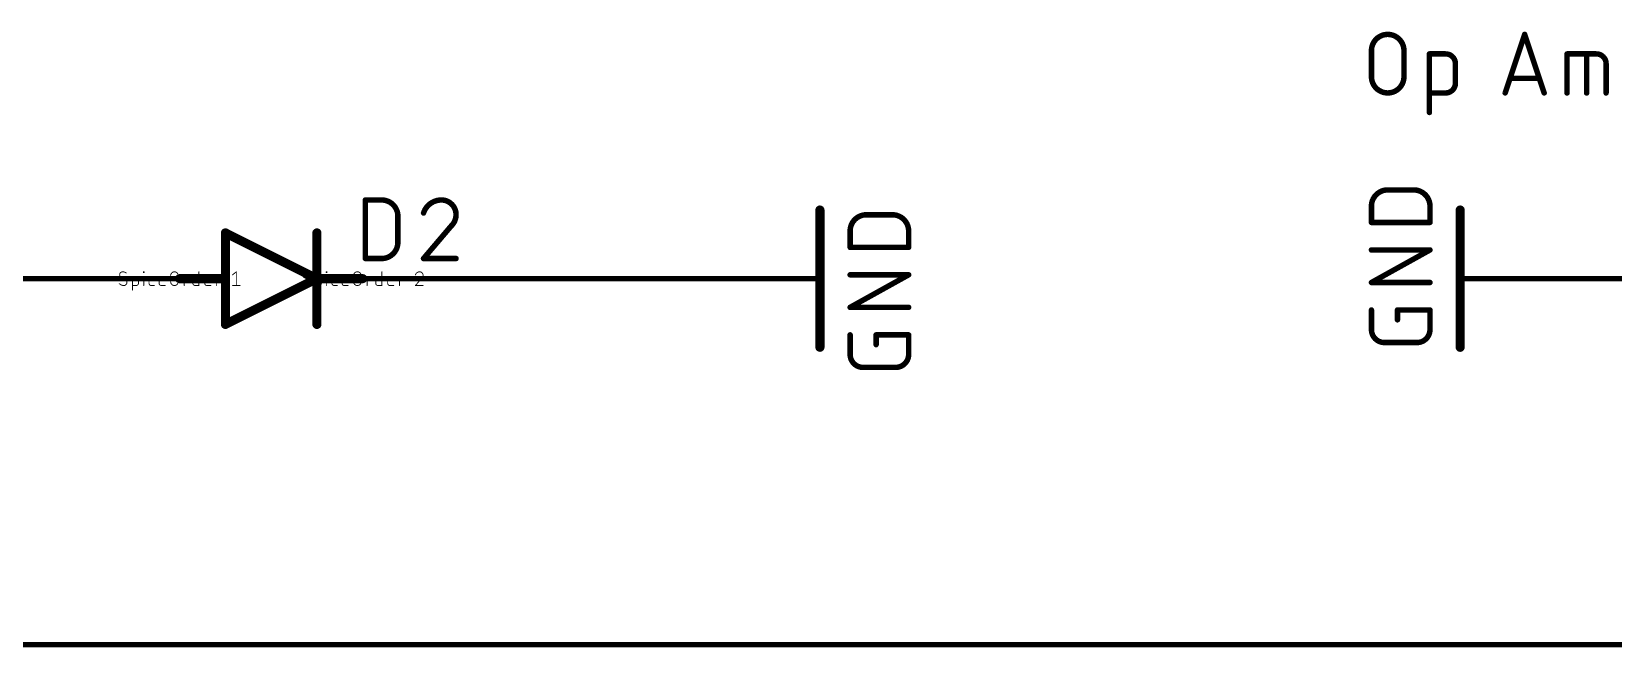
# Model space of a CAD drawing. Extents: x 0 to 150, y 0 to 89.
# Drawn here: x 79.71 to 123.63, y -0.08 to 17.02 of the extents above; entities that cross this region are included whole.
import ezdxf

# ---------------------------------------------------------------- set-up
doc = ezdxf.new("R2010")
doc.units = 0
for name, color, linetype in [('91', 122, 'CONTINUOUS'), ('94', 12, 'CONTINUOUS'), ('95', 251, 'CONTINUOUS'), ('96', 251, 'CONTINUOUS'), ('97', 251, 'CONTINUOUS'), ('99', 40, 'CONTINUOUS')]:
    doc.layers.add(name, color=color, linetype=linetype)

msp = doc.modelspace()

# ---------------------------------------------------------------- linework, layer by layer
at = {"layer": '91', "const_width": 0.1524}
for points in [[(73.66, 10.16), (83.82, 10.16)], [(99.06, 10.16), (88.9, 10.16)]]:
    msp.add_lwpolyline(points, dxfattribs=at)
at = {"layer": '91', "const_width": 0.0762}
for points in [[(83.82, 10.1219, 1), (83.82, 10.1981)], [(88.9, 10.1981, 1), (88.9, 10.1219)], [(99.06, 10.1219, 1), (99.06, 10.1981)]]:
    msp.add_lwpolyline(points, format="xyb", dxfattribs=at)
at = {"layer": '94'}
for points, const_width in [([(101.6, 8.255), (101.6, 12.065)], 0.254), ([(119.38, 12.065), (119.38, 8.255)], 0.254), ([(87.63, 10.16), (85.09, 11.43)], 0.254), ([(85.09, 11.43), (85.09, 10.16)], 0.254), ([(87.63, 11.43), (87.63, 10.16)], 0.254), ([(85.09, 10.16), (83.82, 10.16)], 0.254), ([(85.09, 8.89), (87.63, 10.16)], 0.254), ([(85.09, 10.16), (85.09, 8.89)], 0.254), ([(87.63, 10.16), (87.63, 8.89)], 0.254), ([(88.9, 10.16), (87.63, 10.16)], 0.254), ([(99.06, 10.16), (101.6, 10.16)], 0.1524), ([(121.92, 10.16), (119.38, 10.16)], 0.1524), ([(121.92, 10.16), (127, 10.16)], 0.1524)]:
    msp.add_lwpolyline(points, dxfattribs=dict(at, const_width=const_width))
for points, const_width in [([(101.6635, 12.065, 1), (101.5365, 12.065)], 0.127), ([(119.4435, 12.065, 1), (119.3165, 12.065)], 0.127), ([(85.1184, 11.4868, 1), (85.0616, 11.3732)], 0.127), ([(85.1535, 11.43, 1), (85.0265, 11.43)], 0.127), ([(87.6935, 11.43, 1), (87.5665, 11.43)], 0.127), ([(83.82, 10.2235, 1), (83.82, 10.0965)], 0.127), ([(85.1535, 10.16, 1), (85.0265, 10.16)], 0.127), ([(85.0265, 10.16, 1), (85.1535, 10.16)], 0.127), ([(85.09, 10.0965, 1), (85.09, 10.2235)], 0.127), ([(87.6935, 10.16, 1), (87.5665, 10.16)], 0.127), ([(87.63, 10.2235, 1), (87.63, 10.0965)], 0.127), ([(87.5665, 10.16, 1), (87.6935, 10.16)], 0.127), ([(87.6584, 10.1032, 1), (87.6016, 10.2168)], 0.127), ([(87.6016, 10.1032, 1), (87.6584, 10.2168)], 0.127), ([(88.9, 10.0965, 1), (88.9, 10.2235)], 0.127), ([(99.06, 10.1981, 1), (99.06, 10.1219)], 0.0762), ([(101.6, 10.1219, 1), (101.6, 10.1981)], 0.0762), ([(119.38, 10.1981, 1), (119.38, 10.1219)], 0.0762), ([(121.92, 10.1981, 1), (121.92, 10.1219)], 0.0762), ([(121.92, 10.1219, 1), (121.92, 10.1981)], 0.0762), ([(85.0616, 8.9468, 1), (85.1184, 8.8332)], 0.127), ([(85.0265, 8.89, 1), (85.1535, 8.89)], 0.127), ([(87.5665, 8.89, 1), (87.6935, 8.89)], 0.127), ([(101.5365, 8.255, 1), (101.6635, 8.255)], 0.127), ([(119.3165, 8.255, 1), (119.4435, 8.255)], 0.127)]:
    msp.add_lwpolyline(points, format="xyb", dxfattribs=dict(at, const_width=const_width))
at = {"layer": '95', "const_width": 0.1524}
for points in [[(88.9762, 10.7188), (88.9762, 12.3444)], [(88.9762, 12.3444), (89.4278, 12.3444)], [(89.8793, 11.8928), (89.8793, 11.1704)], [(91.3591, 11.6219), (90.5914, 10.7188)], [(89.4278, 10.7188), (88.9762, 10.7188)], [(90.5914, 10.7188), (91.4945, 10.7188)]]:
    msp.add_lwpolyline(points, dxfattribs=at)
at = {"layer": '95'}
for points, const_width in [([(89.0143, 12.3444, 1), (88.9381, 12.3444)], 0.0762), ([(88.9762, 12.3825, 1), (88.9762, 12.3063)], 0.0762), ([(89.8793, 11.8928, 0.4142), (89.4278, 12.3444)], 0.1524), ([(89.4278, 12.3825, 1), (89.4278, 12.3063)], 0.0762), ([(89.4278, 12.3063, 1), (89.4278, 12.3825)], 0.0762), ([(91.0881, 12.3444, 0.3252), (90.5914, 11.9832)], 0.1524), ([(91.4945, 11.938, 0.4142), (91.0881, 12.3444)], 0.1524), ([(91.0881, 12.3825, 1), (91.0881, 12.3063)], 0.0762), ([(91.0881, 12.3063, 1), (91.0881, 12.3825)], 0.0762), ([(89.9174, 11.8928, 1), (89.8412, 11.8928)], 0.0762), ([(89.8412, 11.8928, 1), (89.9174, 11.8928)], 0.0762), ([(90.5552, 11.9949, 1), (90.6277, 11.9714)], 0.0762), ([(91.3591, 11.6219, 0.2053), (91.4945, 11.938)], 0.1524), ([(91.5326, 11.938, 1), (91.4564, 11.938)], 0.0762), ([(91.4564, 11.938, 1), (91.5326, 11.938)], 0.0762), ([(91.3328, 11.6495, 1), (91.3853, 11.5943)], 0.0762), ([(91.3881, 11.5972, 1), (91.33, 11.6466)], 0.0762), ([(89.4278, 10.7188, 0.4142), (89.8793, 11.1704)], 0.1524), ([(89.9174, 11.1704, 1), (89.8412, 11.1704)], 0.0762), ([(89.8412, 11.1704, 1), (89.9174, 11.1704)], 0.0762), ([(88.9762, 10.7569, 1), (88.9762, 10.6807)], 0.0762), ([(88.9381, 10.7188, 1), (89.0143, 10.7188)], 0.0762), ([(89.4278, 10.7569, 1), (89.4278, 10.6807)], 0.0762), ([(89.4278, 10.6807, 1), (89.4278, 10.7569)], 0.0762), ([(90.5914, 10.7569, 1), (90.5914, 10.6807)], 0.0762), ([(90.5624, 10.7435, 1), (90.6205, 10.6941)], 0.0762), ([(91.4945, 10.6807, 1), (91.4945, 10.7569)], 0.0762)]:
    msp.add_lwpolyline(points, format="xyb", dxfattribs=dict(at, const_width=const_width))
at = {"layer": '96'}
for points, const_width in [([(117.3678, 12.6238, 0.4142), (116.9162, 12.1722)], 0.1524), ([(117.3678, 12.6619, 1), (117.3678, 12.5857)], 0.0762), ([(117.3678, 12.5857, 1), (117.3678, 12.6619)], 0.0762), ([(118.5418, 12.1722, 0.4142), (118.0902, 12.6238)], 0.1524), ([(118.0902, 12.6619, 1), (118.0902, 12.5857)], 0.0762), ([(118.0902, 12.5857, 1), (118.0902, 12.6619)], 0.0762), ([(102.8898, 11.934, 0.4142), (102.4382, 11.4824)], 0.1524), ([(102.8898, 11.9721, 1), (102.8898, 11.8959)], 0.0762), ([(102.8898, 11.8959, 1), (102.8898, 11.9721)], 0.0762), ([(104.0638, 11.4824, 0.4142), (103.6122, 11.934)], 0.1524), ([(103.6122, 11.9721, 1), (103.6122, 11.8959)], 0.0762), ([(103.6122, 11.8959, 1), (103.6122, 11.9721)], 0.0762), ([(116.9543, 12.1722, 1), (116.8781, 12.1722)], 0.0762), ([(116.8781, 12.1722, 1), (116.9543, 12.1722)], 0.0762), ([(118.5799, 12.1722, 1), (118.5037, 12.1722)], 0.0762), ([(118.5037, 12.1722, 1), (118.5799, 12.1722)], 0.0762), ([(102.4763, 11.4824, 1), (102.4001, 11.4824)], 0.0762), ([(102.4001, 11.4824, 1), (102.4763, 11.4824)], 0.0762), ([(104.1019, 11.4824, 1), (104.0257, 11.4824)], 0.0762), ([(104.0257, 11.4824, 1), (104.1019, 11.4824)], 0.0762), ([(116.9162, 11.7588, 1), (116.9162, 11.6826)], 0.0762), ([(116.8781, 11.7207, 1), (116.9543, 11.7207)], 0.0762), ([(118.5037, 11.7207, 1), (118.5799, 11.7207)], 0.0762), ([(118.5418, 11.6826, 1), (118.5418, 11.7588)], 0.0762), ([(102.4382, 11.069, 1), (102.4382, 10.9928)], 0.0762), ([(102.4001, 11.0309, 1), (102.4763, 11.0309)], 0.0762), ([(104.0257, 11.0309, 1), (104.1019, 11.0309)], 0.0762), ([(104.0638, 10.9928, 1), (104.0638, 11.069)], 0.0762), ([(116.9162, 10.9946, 1), (116.9162, 10.9184)], 0.0762), ([(118.5603, 10.9232, 1), (118.5233, 10.9898)], 0.0762), ([(118.5418, 10.9184, 1), (118.5418, 10.9946)], 0.0762), ([(102.4382, 10.3047, 1), (102.4382, 10.2285)], 0.0762), ([(104.0823, 10.2333, 1), (104.0453, 10.2999)], 0.0762), ([(104.0638, 10.2285, 1), (104.0638, 10.3047)], 0.0762), ([(116.9162, 10.0915, 1), (116.9162, 10.0153)], 0.0762), ([(116.8977, 10.0867, 1), (116.9347, 10.0201)], 0.0762), ([(118.5418, 10.0153, 1), (118.5418, 10.0915)], 0.0762), ([(102.4382, 9.4016, 1), (102.4382, 9.3254)], 0.0762), ([(102.4197, 9.3968, 1), (102.4567, 9.3302)], 0.0762), ([(104.0638, 9.3254, 1), (104.0638, 9.4016)], 0.0762), ([(116.9543, 9.2891, 1), (116.8781, 9.2891)], 0.0762), ([(117.6768, 9.2891, 1), (117.6006, 9.2891)], 0.0762), ([(117.6387, 9.3272, 1), (117.6387, 9.251)], 0.0762), ([(118.5799, 9.2891, 1), (118.5037, 9.2891)], 0.0762), ([(118.5418, 9.251, 1), (118.5418, 9.3272)], 0.0762), ([(116.9162, 8.7473, 0.4142), (117.2774, 8.386)], 0.1524), ([(116.9543, 8.7473, 1), (116.8781, 8.7473)], 0.0762), ([(116.8781, 8.7473, 1), (116.9543, 8.7473)], 0.0762), ([(117.6006, 9.0182, 1), (117.6768, 9.0182)], 0.0762), ([(118.1806, 8.386, 0.4142), (118.5418, 8.7473)], 0.1524), ([(118.5799, 8.7473, 1), (118.5037, 8.7473)], 0.0762), ([(118.5037, 8.7473, 1), (118.5799, 8.7473)], 0.0762), ([(102.4763, 8.5993, 1), (102.4001, 8.5993)], 0.0762), ([(103.1988, 8.5993, 1), (103.1226, 8.5993)], 0.0762), ([(103.1607, 8.6374, 1), (103.1607, 8.5612)], 0.0762), ([(103.1226, 8.3284, 1), (103.1988, 8.3284)], 0.0762), ([(104.1019, 8.5993, 1), (104.0257, 8.5993)], 0.0762), ([(104.0638, 8.5612, 1), (104.0638, 8.6374)], 0.0762), ([(117.2774, 8.4241, 1), (117.2774, 8.3479)], 0.0762), ([(117.2774, 8.3479, 1), (117.2774, 8.4241)], 0.0762), ([(118.1806, 8.4241, 1), (118.1806, 8.3479)], 0.0762), ([(118.1806, 8.3479, 1), (118.1806, 8.4241)], 0.0762), ([(102.4382, 8.0574, 0.4142), (102.7994, 7.6962)], 0.1524), ([(102.4763, 8.0574, 1), (102.4001, 8.0574)], 0.0762), ([(102.4001, 8.0574, 1), (102.4763, 8.0574)], 0.0762), ([(103.7026, 7.6962, 0.4142), (104.0638, 8.0574)], 0.1524), ([(104.1019, 8.0574, 1), (104.0257, 8.0574)], 0.0762), ([(104.0257, 8.0574, 1), (104.1019, 8.0574)], 0.0762), ([(102.7994, 7.7343, 1), (102.7994, 7.6581)], 0.0762), ([(102.7994, 7.6581, 1), (102.7994, 7.7343)], 0.0762), ([(103.7026, 7.7343, 1), (103.7026, 7.6581)], 0.0762), ([(103.7026, 7.6581, 1), (103.7026, 7.7343)], 0.0762)]:
    msp.add_lwpolyline(points, format="xyb", dxfattribs=dict(at, const_width=const_width))
at = {"layer": '96', "const_width": 0.1524}
for points in [[(117.3678, 12.6238), (118.0902, 12.6238)], [(102.8898, 11.934), (103.6122, 11.934)], [(116.9162, 11.7207), (116.9162, 12.1722)], [(118.5418, 12.1722), (118.5418, 11.7207)], [(102.4382, 11.0309), (102.4382, 11.4824)], [(104.0638, 11.4824), (104.0638, 11.0309)], [(118.5418, 11.7207), (116.9162, 11.7207)], [(104.0638, 11.0309), (102.4382, 11.0309)], [(116.9162, 10.0534), (118.5418, 10.9565)], [(118.5418, 10.9565), (116.9162, 10.9565)], [(102.4382, 9.3635), (104.0638, 10.2666)], [(104.0638, 10.2666), (102.4382, 10.2666)], [(118.5418, 10.0534), (116.9162, 10.0534)], [(104.0638, 9.3635), (102.4382, 9.3635)], [(116.9162, 8.7473), (116.9162, 9.2891)], [(117.6387, 9.0182), (117.6387, 9.2891)], [(117.6387, 9.2891), (118.5418, 9.2891)], [(118.5418, 9.2891), (118.5418, 8.7473)], [(102.4382, 8.0574), (102.4382, 8.5993)], [(103.1607, 8.3284), (103.1607, 8.5993)], [(103.1607, 8.5993), (104.0638, 8.5993)], [(104.0638, 8.5993), (104.0638, 8.0574)], [(118.1806, 8.386), (117.2774, 8.386)], [(103.7026, 7.6962), (102.7994, 7.6962)]]:
    msp.add_lwpolyline(points, dxfattribs=at)
at = {"layer": '97'}
for points, const_width in [([(117.8193, 16.4902, 1), (116.9162, 16.4902)], 0.1524), ([(121.2075, 16.9538, 1), (121.1352, 16.9298)], 0.0762), ([(121.2075, 16.9298, 1), (121.1352, 16.9538)], 0.0762), ([(116.9543, 16.4902, 1), (116.8781, 16.4902)], 0.0762), ([(116.8781, 16.4902, 1), (116.9543, 16.4902)], 0.0762), ([(117.8574, 16.4902, 1), (117.7812, 16.4902)], 0.0762), ([(117.7812, 16.4902, 1), (117.8574, 16.4902)], 0.0762), ([(118.563, 16.3999, 1), (118.4868, 16.3999)], 0.0762), ([(118.5249, 16.438, 1), (118.5249, 16.3618)], 0.0762), ([(119.2473, 16.129, 0.4142), (118.9764, 16.3999)], 0.1524), ([(118.9764, 16.438, 1), (118.9764, 16.3618)], 0.0762), ([(118.9764, 16.3618, 1), (118.9764, 16.438)], 0.0762), ([(122.387, 16.3999, 1), (122.3108, 16.3999)], 0.0762), ([(122.3489, 16.438, 1), (122.3489, 16.3618)], 0.0762), ([(122.9289, 16.3999, 1), (122.8527, 16.3999)], 0.0762), ([(123.4327, 16.129, 0.4142), (123.1617, 16.3999)], 0.1524), ([(123.1617, 16.438, 1), (123.1617, 16.3618)], 0.0762), ([(123.1617, 16.3618, 1), (123.1617, 16.438)], 0.0762), ([(116.9162, 15.7678, 1), (117.8193, 15.7678)], 0.1524), ([(116.9543, 15.7678, 1), (116.8781, 15.7678)], 0.0762), ([(117.8574, 15.7678, 1), (117.7812, 15.7678)], 0.0762), ([(119.2854, 16.129, 1), (119.2092, 16.129)], 0.0762), ([(119.2092, 16.129, 1), (119.2854, 16.129)], 0.0762), ([(123.4708, 16.129, 1), (123.3946, 16.129)], 0.0762), ([(123.3946, 16.129, 1), (123.4708, 16.129)], 0.0762), ([(116.8781, 15.7678, 1), (116.9543, 15.7678)], 0.0762), ([(117.7812, 15.7678, 1), (117.8574, 15.7678)], 0.0762), ([(118.5249, 15.3543, 1), (118.5249, 15.2781)], 0.0762), ([(118.9764, 15.3162, 0.4142), (119.2473, 15.5871)], 0.1524), ([(118.9764, 15.3543, 1), (118.9764, 15.2781)], 0.0762), ([(118.9764, 15.2781, 1), (118.9764, 15.3543)], 0.0762), ([(119.2854, 15.5871, 1), (119.2092, 15.5871)], 0.0762), ([(119.2092, 15.5871, 1), (119.2854, 15.5871)], 0.0762), ([(120.7649, 15.7607, 1), (120.7649, 15.6845)], 0.0762), ([(121.5778, 15.6845, 1), (121.5778, 15.7607)], 0.0762), ([(120.5933, 15.3282, 1), (120.6656, 15.3042)], 0.0762), ([(121.6771, 15.3042, 1), (121.7494, 15.3282)], 0.0762), ([(122.3108, 15.3162, 1), (122.387, 15.3162)], 0.0762), ([(122.8527, 15.3162, 1), (122.9289, 15.3162)], 0.0762), ([(123.3946, 15.3162, 1), (123.4708, 15.3162)], 0.0762), ([(118.4868, 14.7743, 1), (118.563, 14.7743)], 0.0762)]:
    msp.add_lwpolyline(points, format="xyb", dxfattribs=dict(at, const_width=const_width))
at = {"layer": '97', "const_width": 0.1524}
for points in [[(120.6295, 15.3162), (121.1714, 16.9418)], [(121.1714, 16.9418), (121.7132, 15.3162)], [(116.9162, 15.7678), (116.9162, 16.4902)], [(117.8193, 16.4902), (117.8193, 15.7678)], [(118.5249, 14.7743), (118.5249, 16.3999)], [(118.5249, 16.3999), (118.9764, 16.3999)], [(122.3489, 15.3162), (122.3489, 16.3999)], [(122.3489, 16.3999), (123.1617, 16.3999)], [(122.8908, 15.3162), (122.8908, 16.3999)], [(119.2473, 16.129), (119.2473, 15.5871)], [(123.4327, 16.129), (123.4327, 15.3162)], [(118.9764, 15.3162), (118.5249, 15.3162)], [(121.5778, 15.7226), (120.7649, 15.7226)], [(0, 0), (149.86, 0)]]:
    msp.add_lwpolyline(points, dxfattribs=at)
at = {"layer": '99'}
for points, const_width in [([(82.2367, 10.3505, 0.4142), (82.152, 10.2658)], 0.0254), ([(82.152, 10.2658, 0.2656), (82.1943, 10.1918)], 0.0254), ([(82.1583, 10.2658, 1), (82.1457, 10.2658)], 0.0127), ([(82.1457, 10.2658, 1), (82.1583, 10.2658)], 0.0127), ([(82.1974, 10.1973, 1), (82.1913, 10.1862)], 0.0127), ([(82.1911, 10.1863, 1), (82.1976, 10.1972)], 0.0127), ([(82.3319, 10.3187, 0.1623), (82.2367, 10.3505)], 0.0254), ([(82.2367, 10.3568, 1), (82.2367, 10.3442)], 0.0127), ([(82.2367, 10.3442, 1), (82.2367, 10.3568)], 0.0127), ([(82.3531, 10.0542, 0.2656), (82.3107, 10.1283)], 0.0254), ([(82.314, 10.1337, 1), (82.3075, 10.1228)], 0.0127), ([(82.3077, 10.1227, 1), (82.3138, 10.1338)], 0.0127), ([(82.3281, 10.3137, 1), (82.3357, 10.3238)], 0.0127), ([(82.5056, 10.2299, 1), (82.5056, 10.2172)], 0.0127), ([(82.512, 10.2235, 1), (82.4993, 10.2235)], 0.0127), ([(82.6115, 10.2299, 1), (82.6115, 10.2172)], 0.0127), ([(82.675, 10.16, 0.4142), (82.6115, 10.2235)], 0.0254), ([(82.6115, 10.2172, 1), (82.6115, 10.2299)], 0.0127), ([(82.6813, 10.16, 1), (82.6686, 10.16)], 0.0127), ([(82.6686, 10.16, 1), (82.6813, 10.16)], 0.0127), ([(82.816, 10.3505, 1), (82.8033, 10.3505)], 0.0127), ([(82.8097, 10.3357, 1), (82.8097, 10.323)], 0.0127), ([(82.8033, 10.3293, 1), (82.816, 10.3293)], 0.0127), ([(82.8097, 10.3568, 1), (82.8097, 10.3442)], 0.0127), ([(82.8266, 10.2235, 1), (82.8139, 10.2235)], 0.0127), ([(82.8372, 10.3505, 1), (82.8245, 10.3505)], 0.0127), ([(82.8245, 10.3293, 1), (82.8372, 10.3293)], 0.0127), ([(82.8308, 10.3442, 1), (82.8308, 10.3568)], 0.0127), ([(82.8308, 10.323, 1), (82.8308, 10.3357)], 0.0127), ([(83.0311, 10.2235, 0.4142), (82.9676, 10.16)], 0.0254), ([(82.974, 10.16, 1), (82.9613, 10.16)], 0.0127), ([(82.9613, 10.16, 1), (82.974, 10.16)], 0.0127), ([(83.0311, 10.2299, 1), (83.0311, 10.2172)], 0.0127), ([(83.0311, 10.2172, 1), (83.0311, 10.2299)], 0.0127), ([(83.1158, 10.2172, 1), (83.1158, 10.2299)], 0.0127), ([(83.254, 10.1388, 1), (83.2413, 10.1388)], 0.0127), ([(83.2413, 10.1388, 1), (83.254, 10.1388)], 0.0127), ([(83.417, 10.1388, 1), (83.2477, 10.1388)], 0.0254), ([(83.2477, 10.1029, 1), (83.2477, 10.0902)], 0.0127), ([(83.4233, 10.1388, 1), (83.4106, 10.1388)], 0.0127), ([(83.4106, 10.1388, 1), (83.4233, 10.1388)], 0.0127), ([(83.417, 10.0902, 1), (83.417, 10.1029)], 0.0127), ([(83.5742, 10.2447, 1), (83.5615, 10.2447)], 0.0127), ([(83.5615, 10.2447, 1), (83.5742, 10.2447)], 0.0127), ([(83.7795, 10.2447, 1), (83.5679, 10.2447)], 0.0254), ([(83.7859, 10.2447, 1), (83.7732, 10.2447)], 0.0127), ([(83.7732, 10.2447, 1), (83.7859, 10.2447)], 0.0127), ([(83.9445, 10.2299, 1), (83.9445, 10.2172)], 0.0127), ([(83.9508, 10.2235, 1), (83.9381, 10.2235)], 0.0127), ([(84.0778, 10.2235, 1), (84.0651, 10.2235)], 0.0127), ([(84.0651, 10.1812, 1), (84.0778, 10.1812)], 0.0127), ([(84.0715, 10.2172, 1), (84.0715, 10.2299)], 0.0127), ([(84.2483, 10.2235, 0.4142), (84.1848, 10.16)], 0.0254), ([(84.1911, 10.16, 1), (84.1784, 10.16)], 0.0127), ([(84.1784, 10.16, 1), (84.1911, 10.16)], 0.0127), ([(84.2483, 10.2299, 1), (84.2483, 10.2172)], 0.0127), ([(84.2483, 10.2172, 1), (84.2483, 10.2299)], 0.0127), ([(84.3604, 10.3505, 1), (84.3477, 10.3505)], 0.0127), ([(84.3541, 10.2172, 1), (84.3541, 10.2299)], 0.0127), ([(84.6849, 10.1388, 1), (84.5156, 10.1388)], 0.0254), ([(84.522, 10.1388, 1), (84.5093, 10.1388)], 0.0127), ([(84.5093, 10.1388, 1), (84.522, 10.1388)], 0.0127), ([(84.5156, 10.1029, 1), (84.5156, 10.0902)], 0.0127), ([(84.6913, 10.1388, 1), (84.6786, 10.1388)], 0.0127), ([(84.6786, 10.1388, 1), (84.6913, 10.1388)], 0.0127), ([(84.6849, 10.0902, 1), (84.6849, 10.1029)], 0.0127), ([(84.8467, 10.2299, 1), (84.8467, 10.2172)], 0.0127), ([(84.853, 10.2235, 1), (84.8403, 10.2235)], 0.0127), ([(84.98, 10.2235, 1), (84.9673, 10.2235)], 0.0127), ([(84.9673, 10.1812, 1), (84.98, 10.1812)], 0.0127), ([(84.9737, 10.2172, 1), (84.9737, 10.2299)], 0.0127), ([(85.2829, 10.2708, 1), (85.2909, 10.2609)], 0.0127), ([(85.3991, 10.3505, 1), (85.3864, 10.3505)], 0.0127), ([(85.3967, 10.3455, 1), (85.3888, 10.3555)], 0.0127), ([(87.3167, 10.3505, 0.4142), (87.232, 10.2658)], 0.0254), ([(87.232, 10.2658, 0.2656), (87.2743, 10.1918)], 0.0254), ([(87.2383, 10.2658, 1), (87.2257, 10.2658)], 0.0127), ([(87.2257, 10.2658, 1), (87.2383, 10.2658)], 0.0127), ([(87.2774, 10.1973, 1), (87.2713, 10.1862)], 0.0127), ([(87.2711, 10.1863, 1), (87.2776, 10.1972)], 0.0127), ([(87.4119, 10.3187, 0.1623), (87.3167, 10.3505)], 0.0254), ([(87.3167, 10.3568, 1), (87.3167, 10.3442)], 0.0127), ([(87.3167, 10.3442, 1), (87.3167, 10.3568)], 0.0127), ([(87.4331, 10.0542, 0.2656), (87.3908, 10.1283)], 0.0254), ([(87.394, 10.1337, 1), (87.3875, 10.1228)], 0.0127), ([(87.3877, 10.1227, 1), (87.3938, 10.1338)], 0.0127), ([(87.4081, 10.3137, 1), (87.4157, 10.3238)], 0.0127), ([(87.5856, 10.2299, 1), (87.5856, 10.2172)], 0.0127), ([(87.592, 10.2235, 1), (87.5793, 10.2235)], 0.0127), ([(87.6915, 10.2299, 1), (87.6915, 10.2172)], 0.0127), ([(87.755, 10.16, 0.4142), (87.6915, 10.2235)], 0.0254), ([(87.6915, 10.2172, 1), (87.6915, 10.2299)], 0.0127), ([(87.7613, 10.16, 1), (87.7486, 10.16)], 0.0127), ([(87.7486, 10.16, 1), (87.7613, 10.16)], 0.0127), ([(87.896, 10.3505, 1), (87.8833, 10.3505)], 0.0127), ([(87.8897, 10.3357, 1), (87.8897, 10.323)], 0.0127), ([(87.8833, 10.3293, 1), (87.896, 10.3293)], 0.0127), ([(87.8897, 10.3568, 1), (87.8897, 10.3442)], 0.0127), ([(87.9066, 10.2235, 1), (87.8939, 10.2235)], 0.0127), ([(87.9172, 10.3505, 1), (87.9045, 10.3505)], 0.0127), ([(87.9045, 10.3293, 1), (87.9172, 10.3293)], 0.0127), ([(87.9109, 10.3442, 1), (87.9109, 10.3568)], 0.0127), ([(87.9109, 10.323, 1), (87.9109, 10.3357)], 0.0127), ([(88.1111, 10.2235, 0.4142), (88.0476, 10.16)], 0.0254), ([(88.054, 10.16, 1), (88.0413, 10.16)], 0.0127), ([(88.0413, 10.16, 1), (88.054, 10.16)], 0.0127), ([(88.1111, 10.2299, 1), (88.1111, 10.2172)], 0.0127), ([(88.1111, 10.2172, 1), (88.1111, 10.2299)], 0.0127), ([(88.1958, 10.2172, 1), (88.1958, 10.2299)], 0.0127), ([(88.497, 10.1388, 1), (88.3277, 10.1388)], 0.0254), ([(88.334, 10.1388, 1), (88.3213, 10.1388)], 0.0127), ([(88.3213, 10.1388, 1), (88.334, 10.1388)], 0.0127), ([(88.3277, 10.1029, 1), (88.3277, 10.0902)], 0.0127), ([(88.5033, 10.1388, 1), (88.4906, 10.1388)], 0.0127), ([(88.4906, 10.1388, 1), (88.5033, 10.1388)], 0.0127), ([(88.497, 10.0902, 1), (88.497, 10.1029)], 0.0127), ([(88.8595, 10.2447, 1), (88.6479, 10.2447)], 0.0254), ([(88.6542, 10.2447, 1), (88.6415, 10.2447)], 0.0127), ([(88.6415, 10.2447, 1), (88.6542, 10.2447)], 0.0127), ([(88.8659, 10.2447, 1), (88.8532, 10.2447)], 0.0127), ([(88.8532, 10.2447, 1), (88.8659, 10.2447)], 0.0127), ([(89.0245, 10.2299, 1), (89.0245, 10.2172)], 0.0127), ([(89.0308, 10.2235, 1), (89.0181, 10.2235)], 0.0127), ([(89.1578, 10.2235, 1), (89.1451, 10.2235)], 0.0127), ([(89.1451, 10.1812, 1), (89.1578, 10.1812)], 0.0127), ([(89.1515, 10.2172, 1), (89.1515, 10.2299)], 0.0127), ([(89.2711, 10.16, 1), (89.2584, 10.16)], 0.0127), ([(89.2584, 10.16, 1), (89.2711, 10.16)], 0.0127), ([(89.3283, 10.2235, 0.4142), (89.2648, 10.16)], 0.0254), ([(89.3283, 10.2299, 1), (89.3283, 10.2172)], 0.0127), ([(89.3283, 10.2172, 1), (89.3283, 10.2299)], 0.0127), ([(89.4404, 10.3505, 1), (89.4277, 10.3505)], 0.0127), ([(89.4341, 10.2172, 1), (89.4341, 10.2299)], 0.0127), ([(89.7649, 10.1388, 1), (89.5956, 10.1388)], 0.0254), ([(89.5956, 10.1029, 1), (89.5956, 10.0902)], 0.0127), ([(89.602, 10.1388, 1), (89.5893, 10.1388)], 0.0127), ([(89.5893, 10.1388, 1), (89.602, 10.1388)], 0.0127), ([(89.7713, 10.1388, 1), (89.7586, 10.1388)], 0.0127), ([(89.7586, 10.1388, 1), (89.7713, 10.1388)], 0.0127), ([(89.7649, 10.0902, 1), (89.7649, 10.1029)], 0.0127), ([(89.933, 10.2235, 1), (89.9203, 10.2235)], 0.0127), ([(89.9267, 10.2299, 1), (89.9267, 10.2172)], 0.0127), ([(90.06, 10.2235, 1), (90.0473, 10.2235)], 0.0127), ([(90.0473, 10.1812, 1), (90.06, 10.1812)], 0.0127), ([(90.0537, 10.2172, 1), (90.0537, 10.2299)], 0.0127), ([(90.4833, 10.3505, 0.3252), (90.3669, 10.2658)], 0.0254), ([(90.3609, 10.2678, 1), (90.373, 10.2639)], 0.0127), ([(90.5786, 10.2553, 0.4142), (90.4833, 10.3505)], 0.0254), ([(90.4833, 10.3568, 1), (90.4833, 10.3442)], 0.0127), ([(90.4833, 10.3442, 1), (90.4833, 10.3568)], 0.0127), ([(90.5468, 10.1812, 0.2052), (90.5786, 10.2553)], 0.0254), ([(90.5425, 10.1858, 1), (90.5512, 10.1766)], 0.0127), ([(90.5517, 10.1771, 1), (90.542, 10.1853)], 0.0127), ([(90.5849, 10.2552, 1), (90.5722, 10.2553)], 0.0127), ([(90.5722, 10.2553, 1), (90.5849, 10.2553)], 0.0127), ([(82.1414, 10.0224, 0.2), (82.2684, 9.9695)], 0.0254), ([(82.1459, 10.0269, 1), (82.1369, 10.0179)], 0.0127), ([(82.2684, 9.9695, 0.4142), (82.3531, 10.0542)], 0.0254), ([(82.2684, 9.9758, 1), (82.2684, 9.9631)], 0.0127), ([(82.2684, 9.9632, 1), (82.2684, 9.9758)], 0.0127), ([(82.3594, 10.0542, 1), (82.3467, 10.0542)], 0.0127), ([(82.3467, 10.0542, 1), (82.3594, 10.0542)], 0.0127), ([(82.5056, 9.9758, 1), (82.5056, 9.9632)], 0.0127), ([(82.4993, 9.8425, 1), (82.512, 9.8425)], 0.0127), ([(82.6115, 9.9695, 0.4142), (82.675, 10.033)], 0.0254), ([(82.6115, 9.9758, 1), (82.6115, 9.9632)], 0.0127), ([(82.6115, 9.9632, 1), (82.6115, 9.9758)], 0.0127), ([(82.6813, 10.033, 1), (82.6686, 10.033)], 0.0127), ([(82.6686, 10.033, 1), (82.6813, 10.033)], 0.0127), ([(82.8139, 9.9695, 1), (82.8266, 9.9695)], 0.0127), ([(82.9676, 10.033, 0.4142), (83.0311, 9.9695)], 0.0254), ([(82.974, 10.033, 1), (82.9613, 10.033)], 0.0127), ([(82.9613, 10.033, 1), (82.974, 10.033)], 0.0127), ([(83.0311, 9.9758, 1), (83.0311, 9.9632)], 0.0127), ([(83.0311, 9.9632, 1), (83.0311, 9.9758)], 0.0127), ([(83.1158, 9.9632, 1), (83.1158, 9.9758)], 0.0127), ([(83.254, 10.033, 1), (83.2413, 10.033)], 0.0127), ([(83.2413, 10.033, 1), (83.254, 10.033)], 0.0127), ([(83.2477, 10.033, 0.4142), (83.3112, 9.9695)], 0.0254), ([(83.3112, 9.9758, 1), (83.3112, 9.9632)], 0.0127), ([(83.3112, 9.9632, 1), (83.3112, 9.9758)], 0.0127), ([(83.4106, 10.0965, 1), (83.4233, 10.0965)], 0.0127), ([(83.417, 9.9632, 1), (83.417, 9.9758)], 0.0127), ([(83.5742, 10.0753, 1), (83.5615, 10.0753)], 0.0127), ([(83.5615, 10.0753, 1), (83.5742, 10.0753)], 0.0127), ([(83.5679, 10.0753, 1), (83.7795, 10.0753)], 0.0254), ([(83.7859, 10.0753, 1), (83.7732, 10.0753)], 0.0127), ([(83.7732, 10.0753, 1), (83.7859, 10.0753)], 0.0127), ([(83.9381, 9.9695, 1), (83.9508, 9.9695)], 0.0127), ([(84.1848, 10.033, 0.4142), (84.2483, 9.9695)], 0.0254), ([(84.1911, 10.033, 1), (84.1784, 10.033)], 0.0127), ([(84.1784, 10.033, 1), (84.1911, 10.033)], 0.0127), ([(84.2483, 9.9758, 1), (84.2483, 9.9632)], 0.0127), ([(84.2483, 9.9632, 1), (84.2483, 9.9758)], 0.0127), ([(84.3477, 9.9695, 1), (84.3604, 9.9695)], 0.0127), ([(84.3541, 9.9632, 1), (84.3541, 9.9758)], 0.0127), ([(84.5156, 10.033, 0.4142), (84.5791, 9.9695)], 0.0254), ([(84.522, 10.033, 1), (84.5093, 10.033)], 0.0127), ([(84.5093, 10.033, 1), (84.522, 10.033)], 0.0127), ([(84.5791, 9.9758, 1), (84.5791, 9.9632)], 0.0127), ([(84.5791, 9.9632, 1), (84.5791, 9.9758)], 0.0127), ([(84.6786, 10.0965, 1), (84.6913, 10.0965)], 0.0127), ([(84.6849, 9.9632, 1), (84.6849, 9.9758)], 0.0127), ([(84.8403, 9.9695, 1), (84.853, 9.9695)], 0.0127), ([(85.2869, 9.9758, 1), (85.2869, 9.9632)], 0.0127), ([(85.3864, 9.9695, 1), (85.3991, 9.9695)], 0.0127), ([(85.4986, 9.9632, 1), (85.4986, 9.9758)], 0.0127), ([(87.2214, 10.0224, 0.2), (87.3484, 9.9695)], 0.0254), ([(87.2259, 10.0269, 1), (87.2169, 10.0179)], 0.0127), ([(87.3484, 9.9695, 0.4142), (87.4331, 10.0542)], 0.0254), ([(87.3484, 9.9758, 1), (87.3484, 9.9631)], 0.0127), ([(87.3484, 9.9632, 1), (87.3484, 9.9758)], 0.0127), ([(87.4394, 10.0542, 1), (87.4267, 10.0542)], 0.0127), ([(87.4267, 10.0542, 1), (87.4394, 10.0542)], 0.0127), ([(87.5856, 9.9758, 1), (87.5856, 9.9632)], 0.0127), ([(87.5793, 9.8425, 1), (87.592, 9.8425)], 0.0127), ([(87.6915, 9.9695, 0.4142), (87.755, 10.033)], 0.0254), ([(87.6915, 9.9758, 1), (87.6915, 9.9632)], 0.0127), ([(87.6915, 9.9632, 1), (87.6915, 9.9758)], 0.0127), ([(87.7613, 10.033, 1), (87.7486, 10.033)], 0.0127), ([(87.7486, 10.033, 1), (87.7613, 10.033)], 0.0127), ([(87.8939, 9.9695, 1), (87.9066, 9.9695)], 0.0127), ([(88.0476, 10.033, 0.4142), (88.1111, 9.9695)], 0.0254), ([(88.054, 10.033, 1), (88.0413, 10.033)], 0.0127), ([(88.0413, 10.033, 1), (88.054, 10.033)], 0.0127), ([(88.1111, 9.9758, 1), (88.1111, 9.9632)], 0.0127), ([(88.1111, 9.9632, 1), (88.1111, 9.9758)], 0.0127), ([(88.1958, 9.9632, 1), (88.1958, 9.9758)], 0.0127), ([(88.3277, 10.033, 0.4142), (88.3912, 9.9695)], 0.0254), ([(88.334, 10.033, 1), (88.3213, 10.033)], 0.0127), ([(88.3213, 10.033, 1), (88.334, 10.033)], 0.0127), ([(88.3912, 9.9758, 1), (88.3912, 9.9632)], 0.0127), ([(88.3912, 9.9632, 1), (88.3912, 9.9758)], 0.0127), ([(88.4906, 10.0965, 1), (88.5033, 10.0965)], 0.0127), ([(88.497, 9.9632, 1), (88.497, 9.9758)], 0.0127), ([(88.6479, 10.0753, 1), (88.8595, 10.0753)], 0.0254), ([(88.6542, 10.0753, 1), (88.6415, 10.0753)], 0.0127), ([(88.6415, 10.0753, 1), (88.6542, 10.0753)], 0.0127), ([(88.8659, 10.0753, 1), (88.8532, 10.0753)], 0.0127), ([(88.8532, 10.0753, 1), (88.8659, 10.0753)], 0.0127), ([(89.0181, 9.9695, 1), (89.0308, 9.9695)], 0.0127), ([(89.2711, 10.033, 1), (89.2584, 10.033)], 0.0127), ([(89.2584, 10.033, 1), (89.2711, 10.033)], 0.0127), ([(89.2648, 10.033, 0.4142), (89.3283, 9.9695)], 0.0254), ([(89.3283, 9.9758, 1), (89.3283, 9.9632)], 0.0127), ([(89.3283, 9.9632, 1), (89.3283, 9.9758)], 0.0127), ([(89.4277, 9.9695, 1), (89.4404, 9.9695)], 0.0127), ([(89.4341, 9.9632, 1), (89.4341, 9.9758)], 0.0127), ([(89.5956, 10.033, 0.4142), (89.6591, 9.9695)], 0.0254), ([(89.602, 10.033, 1), (89.5893, 10.033)], 0.0127), ([(89.5893, 10.033, 1), (89.602, 10.033)], 0.0127), ([(89.6591, 9.9758, 1), (89.6591, 9.9632)], 0.0127), ([(89.6591, 9.9632, 1), (89.6591, 9.9758)], 0.0127), ([(89.7586, 10.0965, 1), (89.7713, 10.0965)], 0.0127), ([(89.7649, 9.9632, 1), (89.7649, 9.9758)], 0.0127), ([(89.9203, 9.9695, 1), (89.933, 9.9695)], 0.0127), ([(90.3621, 9.9736, 1), (90.3718, 9.9654)], 0.0127), ([(90.3669, 9.9758, 1), (90.3669, 9.9632)], 0.0127), ([(90.5786, 9.9632, 1), (90.5786, 9.9758)], 0.0127)]:
    msp.add_lwpolyline(points, format="xyb", dxfattribs=dict(at, const_width=const_width))
at = {"layer": '99', "const_width": 0.0254}
for points in [[(82.3107, 10.1283), (82.1943, 10.1918)], [(82.5056, 9.8425), (82.5056, 10.2235)], [(82.5056, 10.2235), (82.6115, 10.2235)], [(82.675, 10.16), (82.675, 10.033)], [(82.8097, 10.3293), (82.8097, 10.3505)], [(82.8097, 10.3505), (82.8308, 10.3505)], [(82.8308, 10.3293), (82.8097, 10.3293)], [(82.8203, 9.9695), (82.8203, 10.2235)], [(82.8308, 10.3505), (82.8308, 10.3293)], [(82.9676, 10.033), (82.9676, 10.16)], [(83.0311, 10.2235), (83.1158, 10.2235)], [(83.2477, 10.033), (83.2477, 10.1388)], [(83.417, 10.0965), (83.2477, 10.0965)], [(83.417, 10.1388), (83.417, 10.0965)], [(83.5679, 10.0753), (83.5679, 10.2447)], [(83.7795, 10.2447), (83.7795, 10.0753)], [(83.9445, 9.9695), (83.9445, 10.2235)], [(83.9445, 10.2235), (84.0715, 10.2235)], [(84.0715, 10.2235), (84.0715, 10.1812)], [(84.1848, 10.033), (84.1848, 10.16)], [(84.2483, 10.2235), (84.3541, 10.2235)], [(84.3541, 10.3505), (84.3541, 9.9695)], [(84.5156, 10.033), (84.5156, 10.1388)], [(84.6849, 10.0965), (84.5156, 10.0965)], [(84.6849, 10.1388), (84.6849, 10.0965)], [(84.8467, 9.9695), (84.8467, 10.2235)], [(84.8467, 10.2235), (84.9737, 10.2235)], [(84.9737, 10.2235), (84.9737, 10.1812)], [(85.2869, 10.2658), (85.3927, 10.3505)], [(85.3927, 10.3505), (85.3927, 9.9695)], [(87.3908, 10.1283), (87.2743, 10.1918)], [(87.5856, 9.8425), (87.5856, 10.2235)], [(87.5856, 10.2235), (87.6915, 10.2235)], [(87.755, 10.16), (87.755, 10.033)], [(87.8897, 10.3293), (87.8897, 10.3505)], [(87.8897, 10.3505), (87.9109, 10.3505)], [(87.9109, 10.3293), (87.8897, 10.3293)], [(87.9003, 9.9695), (87.9003, 10.2235)], [(87.9109, 10.3505), (87.9109, 10.3293)], [(88.0476, 10.033), (88.0476, 10.16)], [(88.1111, 10.2235), (88.1958, 10.2235)], [(88.3277, 10.033), (88.3277, 10.1388)], [(88.497, 10.0965), (88.3277, 10.0965)], [(88.497, 10.1388), (88.497, 10.0965)], [(88.6479, 10.0753), (88.6479, 10.2447)], [(88.8595, 10.2447), (88.8595, 10.0753)], [(89.0245, 9.9695), (89.0245, 10.2235)], [(89.0245, 10.2235), (89.1515, 10.2235)], [(89.1515, 10.2235), (89.1515, 10.1812)], [(89.2648, 10.033), (89.2648, 10.16)], [(89.3283, 10.2235), (89.4341, 10.2235)], [(89.4341, 10.3505), (89.4341, 9.9695)], [(89.5956, 10.033), (89.5956, 10.1388)], [(89.7649, 10.0965), (89.5956, 10.0965)], [(89.7649, 10.1388), (89.7649, 10.0965)], [(89.9267, 9.9695), (89.9267, 10.2235)], [(89.9267, 10.2235), (90.0537, 10.2235)], [(90.0537, 10.2235), (90.0537, 10.1812)], [(90.5468, 10.1812), (90.3669, 9.9695)], [(82.6115, 9.9695), (82.5056, 9.9695)], [(83.1158, 9.9695), (83.0311, 9.9695)], [(83.417, 9.9695), (83.3112, 9.9695)], [(84.3541, 9.9695), (84.2483, 9.9695)], [(84.6849, 9.9695), (84.5791, 9.9695)], [(85.2869, 9.9695), (85.4986, 9.9695)], [(87.6915, 9.9695), (87.5856, 9.9695)], [(88.1958, 9.9695), (88.1111, 9.9695)], [(88.497, 9.9695), (88.3912, 9.9695)], [(89.4341, 9.9695), (89.3283, 9.9695)], [(89.7649, 9.9695), (89.6591, 9.9695)], [(90.3669, 9.9695), (90.5786, 9.9695)]]:
    msp.add_lwpolyline(points, dxfattribs=at)

doc.saveas('drawing.dxf')
